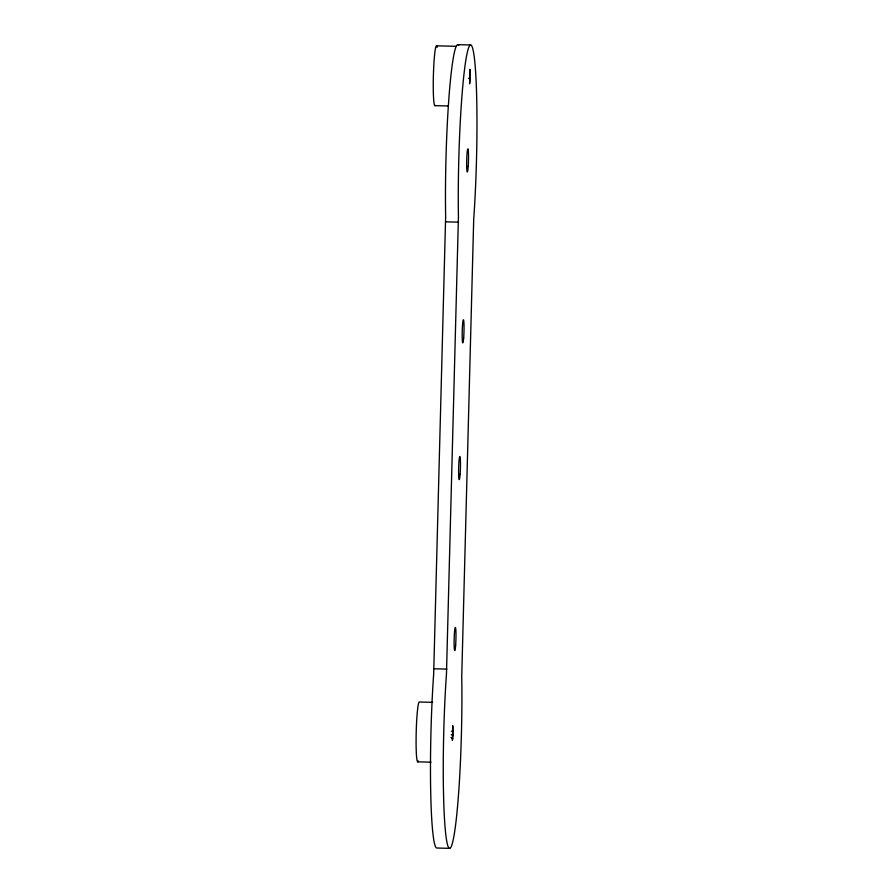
<?xml version="1.0" encoding="UTF-8"?>
<svg xmlns="http://www.w3.org/2000/svg" width="893" height="893" viewBox="0 0 893 893"><rect width="100%" height="100%" fill="white"/><g stroke="black" fill="none" stroke-linecap="round" stroke-linejoin="round"><path stroke-width="1.34" d="M449.57 848.35L436.777 848.026A115.42 8.852 -88.5 0 1 430.884 799.458L430.649 789.267A115.42 8.852 -88.5 0 1 433.674 673.891L445.64 216.642A115.42 8.852 -88.5 0 1 449.045 96.154A115.42 8.852 -88.5 0 1 458.723 45.409M470.6 44.974A115.42 8.852 -88.5 0 1 473.714 219.109L461.737 676.358A115.42 8.852 -88.5 0 1 458.723 791.734L457.953 801.791A115.42 8.852 -88.5 0 1 443.676 799.793L443.43 789.591A115.42 8.852 -88.5 0 1 446.455 674.215L458.433 216.977A115.42 8.852 -88.5 0 1 470.6 44.974L457.819 44.65M453.052 735.296L452.773 725.708L452.394 740.241L453.052 735.296L451.244 734.705M470.243 78.919L469.964 69.33L469.584 83.864L470.243 78.919L468.434 78.26M451.333 731.267L453.175 730.798M436.476 45.811L456.446 46.324M434.902 105.642L448.219 105.977M445.763 221.832L458.544 222.156M434.065 668.768L446.846 669.103M432.603 702.345L419.286 702.01A29.927 2.299 -88.5 0 0 416.138 735.508A29.927 2.299 -88.5 0 0 418.337 760.892M417.723 761.829L431.04 762.175M451.01 737.462L452.762 738.891M435.271 105.318A29.927 2.299 -88.5 0 1 433.462 73.059A29.927 2.299 -88.5 0 1 437.135 47.374M468.2 166.232A11.542 0.882 -88.5 0 0 467.887 148.818A11.542 0.882 -88.5 0 0 466.671 166.02A11.542 0.882 -88.5 0 0 468.2 166.232M463.668 337.811A11.542 0.882 -88.5 0 0 463.467 319.783A11.542 0.882 -88.5 0 0 462.183 336.259A11.542 0.882 -88.5 0 0 463.668 337.811M460.141 473.904A11.542 0.882 -88.5 0 0 459.828 456.49A11.542 0.882 -88.5 0 0 458.611 473.692A11.542 0.882 -88.5 0 0 460.141 473.904M455.62 645.46A11.542 0.882 -88.5 0 0 455.408 627.455A11.542 0.882 -88.5 0 0 454.124 643.965A11.542 0.882 -88.5 0 0 455.62 645.46"/></g></svg>
